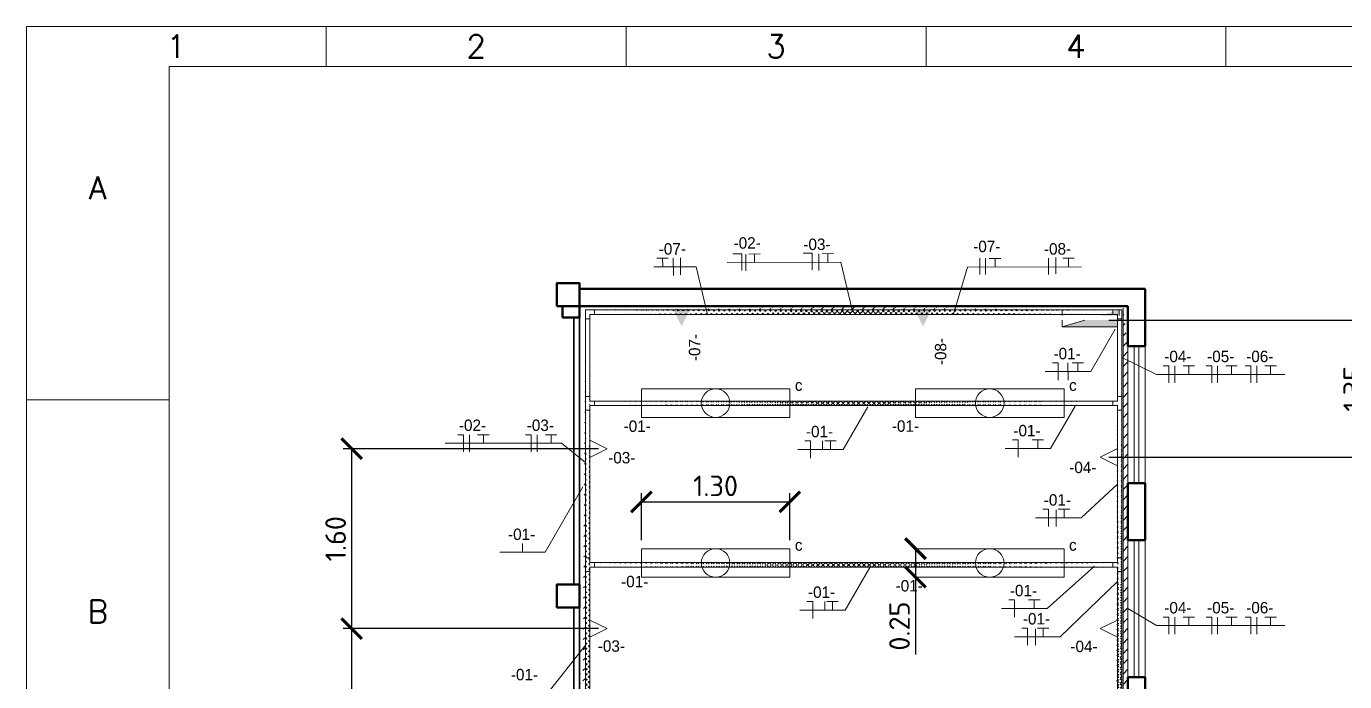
# Model space of a CAD drawing. Header units: metres. Extents: x 27.1 to 72, y 1.1 to 15.9.
# Drawn here: x 51.02 to 62.56, y 10.18 to 15.92 of the extents above; entities that cross this region are included whole.
import ezdxf
from ezdxf.enums import TextEntityAlignment as Align

# ---------------------------------------------------------------- set-up
doc = ezdxf.new("R2010")
doc.units = ezdxf.units.M
doc.header["$LTSCALE"] = 0.5
doc.header["$PDMODE"] = 34
for name, color, linetype, lineweight in [('018_Cotas', 1, 'Continuous', 18), ('018_Eletrocalha', 94, 'Continuous', 18), ('018_Portas_e_Janelas', 244, 'Continuous', 18), ('018_Simbologia', 3, 'Continuous', 18), ('035_Divisória', 5, 'Continuous', 35), ('050_Alvenaria', 7, 'Continuous', 50), ('Cota', 3, 'Continuous', 13), ('Legenda', 1, 'Continuous', 18), ('Texto', 40, 'Continuous', 18)]:
    doc.layers.add(name, color=color, linetype=linetype, lineweight=lineweight)
doc.styles.add('DT', font='isocpeur.ttf')
doc.styles.add('ROMANS', font='romans', dxfattribs={"height": 2.5})
doc.dimstyles.new('DTA', dxfattribs={"dimscale": 0, "dimtxt": 0.18, "dimasz": 0.18, "dimexe": 0.075, "dimexo": 0.075, "dimgap": 0.05, "dimtad": 1, "dimzin": 1, "dimdsep": 46, "dimtxsty": 'DT', "dimblk": 'ARCHTICK', "dimcen": 0, "dimadec": 0, "dimazin": 0, "dimtm": 1e-09, "dimtfac": 0.7, "dimtmove": 0, "dimatfit": 3, "dimldrblk": 'ARCHTICK', "dimfxl": 1, "dimtolj": 1, "dimarcsym": 0})

# ---------------------------------------------------------------- blocks, each defined once
blk = doc.blocks.new('_ArchTick')
at = {"color": 0, "linetype": 'ByBlock', "const_width": 0.15}
blk.add_lwpolyline([(-0.5, -0.5), (0.5, 0.5)], dxfattribs=at)
blk = doc.blocks.new('*D18')
at = {"layer": '018_Cotas', "color": 0, "lineweight": -2, "transparency": 16777216}
for p, q in [((56.031, 12.218), (53.795, 12.218)), ((53.87, 12.218), (53.87, 10.643)), ((56.031, 10.643), (53.795, 10.643))]:
    blk.add_line(p, q, dxfattribs=at)
at = {"layer": 'Defpoints', "color": 0, "transparency": 16777216}
for p in [(56.106, 12.218), (53.87, 10.643), (56.106, 10.643)]:
    blk.add_point(p, dxfattribs=at)
at = {"layer": '018_Cotas', "color": 0, "lineweight": -2, "transparency": 16777216, "xscale": 0.18, "yscale": 0.18, "zscale": 0.18}
for p, rotation in [((53.87, 12.218), 90), ((53.87, 10.643), 270)]:
    blk.add_blockref('_ArchTick', p, dxfattribs=dict(at, rotation=rotation))
at = {"layer": '018_Cotas', "color": 0, "transparency": 16777216, "insert": (53.73, 11.43), "char_height": 0.18, "attachment_point": 5, "rotation": 90, "style": 'DT'}
blk.add_mtext('\\A1;1.60', dxfattribs=at)
blk = doc.blocks.new('*D19')
at = {"layer": '018_Cotas', "color": 0, "lineweight": -2, "transparency": 16777216}
for p, q in [((56.031, 10.643), (53.795, 10.643)), ((53.87, 10.643), (53.87, 8.918)), ((56.031, 8.918), (53.795, 8.918))]:
    blk.add_line(p, q, dxfattribs=at)
at = {"layer": 'Defpoints', "color": 0, "transparency": 16777216}
for p in [(56.106, 10.643), (53.87, 8.918), (56.106, 8.918)]:
    blk.add_point(p, dxfattribs=at)
at = {"layer": '018_Cotas', "color": 0, "lineweight": -2, "transparency": 16777216, "xscale": 0.18, "yscale": 0.18, "zscale": 0.18}
for p, rotation in [((53.87, 10.643), 90), ((53.87, 8.918), 270)]:
    blk.add_blockref('_ArchTick', p, dxfattribs=dict(at, rotation=rotation))
at = {"layer": '018_Cotas', "color": 0, "transparency": 16777216, "insert": (53.73, 9.78), "char_height": 0.18, "attachment_point": 5, "rotation": 90, "style": 'DT'}
blk.add_mtext('\\A1;1.60', dxfattribs=at)
blk = doc.blocks.new('*D27')
at = {"layer": '018_Cotas', "color": 0, "lineweight": -2, "transparency": 16777216}
for p, q in [((60.498, 13.344), (62.857, 13.344)), ((62.782, 12.144), (62.782, 13.344)), ((60.498, 12.144), (62.857, 12.144))]:
    blk.add_line(p, q, dxfattribs=at)
at = {"layer": 'Defpoints', "color": 0, "transparency": 16777216}
for p in [(60.423, 13.344), (62.782, 13.344), (60.423, 12.144)]:
    blk.add_point(p, dxfattribs=at)
at = {"layer": '018_Cotas', "color": 0, "lineweight": -2, "transparency": 16777216, "xscale": 0.18, "yscale": 0.18, "zscale": 0.18}
for p, rotation in [((62.782, 13.344), 90), ((62.782, 12.144), 270)]:
    blk.add_blockref('_ArchTick', p, dxfattribs=dict(at, rotation=rotation))
at = {"layer": '018_Cotas', "color": 0, "transparency": 16777216, "insert": (62.642, 12.744), "char_height": 0.18, "attachment_point": 5, "rotation": 90, "style": 'DT'}
blk.add_mtext('\\A1;1.35', dxfattribs=at)
blk = doc.blocks.new('*D28')
at = {"layer": '018_Cotas', "color": 0, "lineweight": -2, "transparency": 16777216}
for p, q in [((56.406, 11.418), (56.406, 11.828)), ((57.706, 11.418), (57.706, 11.828)), ((56.406, 11.753), (57.706, 11.753))]:
    blk.add_line(p, q, dxfattribs=at)
at = {"layer": 'Defpoints', "color": 0, "transparency": 16777216}
for p in [(57.706, 11.753), (56.406, 11.343), (57.706, 11.343)]:
    blk.add_point(p, dxfattribs=at)
at = {"layer": '018_Cotas', "color": 0, "lineweight": -2, "transparency": 16777216, "xscale": 0.18, "yscale": 0.18, "zscale": 0.18, "rotation": 180}
blk.add_blockref('_ArchTick', (56.406, 11.753), dxfattribs=at)
at = {"layer": '018_Cotas', "color": 0, "lineweight": -2, "transparency": 16777216, "xscale": 0.18, "yscale": 0.18, "zscale": 0.18}
blk.add_blockref('_ArchTick', (57.706, 11.753), dxfattribs=at)
at = {"layer": '018_Cotas', "color": 0, "transparency": 16777216, "insert": (57.056, 11.893), "char_height": 0.18, "attachment_point": 5, "style": 'DT'}
blk.add_mtext('\\A1;1.30', dxfattribs=at)
blk = doc.blocks.new('*D29')
at = {"layer": '018_Cotas', "color": 0, "lineweight": -2, "transparency": 16777216}
for p, q in [((58.806, 11.343), (58.806, 11.093)), ((58.806, 11.093), (58.806, 10.417))]:
    blk.add_line(p, q, dxfattribs=at)
at = {"layer": 'Defpoints', "color": 0, "transparency": 16777216}
for p in [(58.806, 11.343), (58.806, 11.093), (58.806, 11.093)]:
    blk.add_point(p, dxfattribs=at)
at = {"layer": '018_Cotas', "color": 0, "lineweight": -2, "transparency": 16777216, "xscale": 0.18, "yscale": 0.18, "zscale": 0.18}
for p, rotation in [((58.806, 11.343), 90), ((58.806, 11.093), 270)]:
    blk.add_blockref('_ArchTick', p, dxfattribs=dict(at, rotation=rotation))
at = {"layer": '018_Cotas', "color": 0, "transparency": 16777216, "insert": (58.666, 10.665), "char_height": 0.18, "attachment_point": 5, "rotation": 90, "style": 'DT'}
blk.add_mtext('\\A1;0.25', dxfattribs=at)

msp = doc.modelspace()

# ---------------------------------------------------------------- hatches: boundary and pattern name
at = {"layer": '018_Cotas'}
h = msp.add_hatch(dxfattribs=at)
h.set_pattern_fill('ANSI31', color=3, scale=0.02)
edge = h.paths.add_edge_path()
edge.add_line((55.916, 13.435), (60.589, 13.435))
edge.add_line((55.866, 13.468), (60.666, 13.468))
h = msp.add_hatch(dxfattribs=at)
h.set_pattern_fill('ANSI37', color=3, scale=0.01)
h.set_pattern_definition([(45, (0.063, -0.00097), (-0.02245064, 0.02245064), []), (135, (0.063, -0.00097), (-0.02245064, -0.02245064), [])])
edge = h.paths.add_edge_path()
edge.add_line((56.019, 13.394), (60.533, 13.394))
edge.add_line((55.979, 13.434), (60.533, 13.434))
h = msp.add_hatch(dxfattribs=at)
h.set_pattern_fill('ANSI31', color=3, scale=0.02)
edge = h.paths.add_edge_path()
edge.add_line((60.623, 13.45), (60.623, 4.808))
edge.add_line((60.663, 10.168), (60.663, 4.768))
edge.add_line((60.666, 11.418), (60.666, 10.218))
edge.add_line((60.666, 13.118), (60.666, 11.918))
edge.add_line((60.666, 13.468), (60.666, 13.118))
h = msp.add_hatch(dxfattribs=at)
h.set_pattern_fill('ANSI31', color=3, scale=0.02)
edge = h.paths.add_edge_path()
edge.add_line((55.866, 13.368), (55.866, 11.028))
edge.add_line((55.916, 4.818), (55.916, 13.355))
edge.add_line((55.866, 5.918), (55.866, 10.168))
h = msp.add_hatch(dxfattribs=at)
h.set_pattern_fill('ANSI37', color=3, scale=0.01)
h.set_pattern_definition([(45, (0, 0.027033), (-0.02245064, 0.02245064), []), (135, (0, 0.027033), (-0.02245064, -0.02245064), [])])
edge = h.paths.add_edge_path()
edge.add_line((55.916, 4.898), (55.916, 13.382))
edge.add_line((55.956, 4.898), (55.956, 5.534))
edge.add_line((55.956, 5.706), (55.956, 6.958))
edge.add_line((55.956, 7.105), (55.96, 8.329))
edge.add_line((55.956, 8.505), (55.956, 9.745))
edge.add_line((55.956, 9.904), (55.956, 11.142))
edge.add_line((55.956, 11.262), (55.956, 12.538))
edge.add_line((55.956, 12.703), (55.956, 13.382))
h = msp.add_hatch(dxfattribs=at)
h.set_pattern_fill('ANSI37', color=3, scale=0.01)
h.set_pattern_definition([(45, (0, -0.008826), (-0.02245064, 0.02245064), []), (135, (0, -0.008826), (-0.02245064, -0.02245064), [])])
edge = h.paths.add_edge_path()
edge.add_line((60.613, 13.355), (60.613, 4.898))
edge.add_line((60.573, 12.709), (60.573, 13.346))
edge.add_line((60.573, 11.283), (60.573, 12.547))
edge.add_line((60.568, 9.877), (60.573, 11.109))
edge.add_line((60.573, 8.513), (60.573, 9.719))
edge.add_line((60.573, 8.323), (60.573, 7.103))
edge.add_line((60.573, 6.929), (60.573, 5.718))
edge.add_line((60.573, 5.549), (60.573, 4.898))
h = msp.add_hatch(dxfattribs=at)
h.set_pattern_fill('ANSI37', color=3, scale=0.01)
h.set_pattern_definition([(45, (0.02561, -0.000595), (-0.02245064, 0.02245064), []), (135, (0.02561, -0.000595), (-0.02245064, -0.02245064), [])])
edge = h.paths.add_edge_path()
edge.add_line((60.533, 12.596), (55.981, 12.596))
edge.add_line((60.533, 12.636), (55.981, 12.636))
h = msp.add_hatch(dxfattribs=at)
h.set_pattern_fill('ANSI37', color=3, scale=0.01)
h.set_pattern_definition([(45, (-0.038425, -0.002954), (-0.02245064, 0.02245064), []), (135, (-0.038425, -0.002954), (-0.02245064, -0.02245064), [])])
edge = h.paths.add_edge_path()
edge.add_line((60.535, 11.179), (55.996, 11.182))
edge.add_line((60.535, 11.219), (55.996, 11.219))
at = {"layer": '018_Simbologia'}
h = msp.add_hatch(color=256, dxfattribs=at)
h.dxf.hatch_style = 1
h.paths.add_polyline_path([(56.834, 13.442), (56.684, 13.442), (56.759, 13.292)])
h = msp.add_hatch(color=256, dxfattribs=at)
h.dxf.hatch_style = 1
h.paths.add_polyline_path([(58.947, 13.439), (58.797, 13.439), (58.872, 13.289)])
h = msp.add_hatch(color=256, dxfattribs=at)
h.dxf.hatch_style = 1
h.paths.add_polyline_path([(60.573, 13.285), (60.573, 13.345), (60.289, 13.345), (60.089, 13.285)])
h.paths.add_polyline_path([(60.422, 13.385), (60.589, 13.385), (60.589, 13.435)])

# ---------------------------------------------------------------- linework, layer by layer
at = {"layer": '018_Eletrocalha'}
for p, q in [((55.916, 13.435), (60.589, 13.435)), ((60.613, 13.435), (60.613, 4.898)), ((60.623, 13.45), (60.623, 4.808)), ((55.916, 4.818), (55.916, 13.355)), ((60.573, 12.636), (55.956, 12.636)), ((60.573, 12.596), (55.956, 12.596)), ((60.573, 11.222), (55.956, 11.222)), ((60.573, 11.182), (55.956, 11.182))]:
    msp.add_line(p, q, dxfattribs=at)
for points in [[(55.916, 13.435), (55.996, 13.435), (55.996, 13.395), (55.956, 13.395), (55.956, 13.355), (55.916, 13.355)], [(60.613, 13.435), (60.533, 13.435), (60.533, 13.395), (60.573, 13.395), (60.573, 13.355), (60.613, 13.355)], [(55.916, 12.556), (55.916, 12.676), (55.956, 12.676), (55.956, 12.636), (55.996, 12.636), (55.996, 12.596), (55.956, 12.596), (55.956, 12.556)], [(60.613, 12.556), (60.613, 12.676), (60.573, 12.676), (60.573, 12.636), (60.533, 12.636), (60.533, 12.596), (60.573, 12.596), (60.573, 12.556)], [(55.916, 11.142), (55.916, 11.262), (55.956, 11.262), (55.956, 11.222), (55.996, 11.222), (55.996, 11.182), (55.956, 11.182), (55.956, 11.142)], [(60.613, 11.142), (60.613, 11.262), (60.573, 11.262), (60.573, 11.222), (60.533, 11.222), (60.533, 11.182), (60.573, 11.182), (60.573, 11.142)]]:
    msp.add_lwpolyline(points, close=True, dxfattribs=at)
msp.add_lwpolyline([(55.956, 13.395), (55.956, 13.395), (60.573, 13.395)], dxfattribs=at)
at = {"layer": '018_Portas_e_Janelas'}
for p, q in [((60.666, 13.118), (60.666, 11.918)), ((60.721, 13.118), (60.721, 11.918)), ((60.761, 13.118), (60.761, 11.918)), ((60.816, 11.918), (60.816, 13.118)), ((60.666, 11.418), (60.666, 10.218)), ((60.721, 11.418), (60.721, 10.218)), ((60.761, 11.418), (60.761, 10.218)), ((60.816, 10.218), (60.816, 11.418))]:
    msp.add_line(p, q, dxfattribs=at)
at = {"layer": '018_Simbologia'}
for p, q in [((56.642, 13.889), (56.542, 13.888)), ((56.593, 13.814), (56.592, 13.889)), ((56.687, 13.737), (56.686, 13.887)), ((56.75, 13.741), (56.749, 13.891)), ((57.156, 13.85), (58.152, 13.853)), ((57.285, 13.925), (57.206, 13.925)), ((57.285, 13.925), (57.285, 13.78)), ((57.322, 13.923), (57.322, 13.778)), ((57.447, 13.925), (57.347, 13.924)), ((57.397, 13.85), (57.397, 13.925)), ((57.901, 13.93), (57.822, 13.93)), ((57.901, 13.93), (57.901, 13.785)), ((57.96, 13.925), (57.96, 13.78)), ((58.089, 13.928), (57.989, 13.927)), ((58.04, 13.852), (58.039, 13.927)), ((58.152, 13.853), (58.252, 13.435)), ((59.368, 13.889), (59.368, 13.744)), ((59.418, 13.889), (59.418, 13.744)), ((59.552, 13.885), (59.452, 13.884)), ((59.503, 13.81), (59.502, 13.885)), ((59.971, 13.889), (59.971, 13.744)), ((60.034, 13.894), (60.034, 13.749)), ((60.195, 13.888), (60.095, 13.887)), ((60.145, 13.812), (60.145, 13.887)), ((56.886, 13.813), (56.516, 13.813)), ((56.886, 13.813), (56.986, 13.395)), ((59.139, 13.398), (59.262, 13.81)), ((59.262, 13.81), (60.258, 13.813)), ((55.956, 12.676), (55.956, 13.355)), ((60.089, 13.285), (60.289, 13.345)), ((60.573, 12.676), (60.573, 13.355)), ((60.34, 12.895), (60.555, 13.267)), ((60.054, 12.97), (60.004, 12.97)), ((60.054, 12.82), (60.054, 12.97)), ((60.141, 12.82), (60.14, 12.97)), ((60.277, 12.97), (60.177, 12.97)), ((60.227, 12.895), (60.227, 12.97)), ((60.915, 12.87), (60.613, 13.019)), ((61.025, 12.945), (60.975, 12.945)), ((61.025, 12.795), (61.025, 12.945)), ((61.076, 12.795), (61.076, 12.945)), ((61.248, 12.945), (61.148, 12.945)), ((61.198, 12.87), (61.198, 12.945)), ((61.4, 12.945), (61.35, 12.945)), ((61.4, 12.795), (61.4, 12.945)), ((61.451, 12.795), (61.451, 12.945)), ((61.623, 12.945), (61.523, 12.945)), ((61.573, 12.87), (61.573, 12.945)), ((61.742, 12.945), (61.692, 12.945)), ((61.742, 12.795), (61.742, 12.945)), ((61.793, 12.795), (61.793, 12.945)), ((61.965, 12.945), (61.865, 12.945)), ((61.915, 12.87), (61.915, 12.945)), ((59.941, 12.895), (60.34, 12.895)), ((60.915, 12.87), (62.039, 12.87)), ((58.173, 12.212), (58.388, 12.584)), ((59.989, 12.22), (60.204, 12.592)), ((55.956, 11.262), (55.956, 12.556)), ((60.573, 11.262), (60.573, 12.556)), ((54.69, 12.266), (55.707, 12.266)), ((54.85, 12.341), (54.8, 12.341)), ((54.85, 12.191), (54.85, 12.341)), ((54.901, 12.191), (54.901, 12.341)), ((55.073, 12.341), (54.973, 12.341)), ((55.023, 12.266), (55.023, 12.341)), ((55.443, 12.341), (55.393, 12.341)), ((55.443, 12.191), (55.443, 12.341)), ((55.495, 12.191), (55.495, 12.341)), ((55.666, 12.341), (55.566, 12.341)), ((55.616, 12.266), (55.616, 12.341)), ((55.707, 12.266), (55.916, 12.098)), ((56.106, 12.218), (55.956, 12.293)), ((57.888, 12.287), (57.838, 12.287)), ((57.888, 12.137), (57.888, 12.287)), ((57.993, 12.212), (57.993, 12.287)), ((58.111, 12.287), (58.011, 12.287)), ((58.061, 12.212), (58.061, 12.287)), ((59.704, 12.295), (59.654, 12.295)), ((59.704, 12.145), (59.704, 12.295)), ((59.927, 12.295), (59.827, 12.295)), ((59.877, 12.22), (59.877, 12.295)), ((56.106, 12.218), (55.956, 12.143)), ((57.775, 12.212), (58.173, 12.212)), ((59.591, 12.22), (59.989, 12.22)), ((60.423, 12.144), (60.573, 12.219)), ((60.423, 12.144), (60.573, 12.069)), ((55.916, 11.915), (55.916, 12.065)), ((60.255, 11.613), (60.573, 11.909)), ((55.565, 11.312), (55.895, 11.884)), ((59.97, 11.688), (59.92, 11.688)), ((59.97, 11.538), (59.97, 11.688)), ((60.038, 11.538), (60.038, 11.682)), ((60.156, 11.688), (60.056, 11.688)), ((60.106, 11.613), (60.106, 11.688)), ((59.857, 11.613), (60.255, 11.613)), ((55.166, 11.312), (55.565, 11.312)), ((55.366, 11.312), (55.366, 11.387)), ((55.956, 9.877), (55.956, 11.142)), ((58.191, 10.805), (58.406, 11.177)), ((59.958, 10.819), (60.372, 11.191)), ((60.573, 9.877), (60.573, 11.142)), ((60.072, 10.572), (60.573, 11.054)), ((57.906, 10.88), (57.856, 10.88)), ((57.906, 10.73), (57.906, 10.88)), ((58.011, 10.805), (58.011, 10.88)), ((58.129, 10.88), (58.029, 10.88)), ((58.079, 10.805), (58.079, 10.88)), ((59.673, 10.894), (59.623, 10.894)), ((59.673, 10.744), (59.673, 10.894)), ((59.896, 10.894), (59.796, 10.894)), ((59.846, 10.819), (59.846, 10.894)), ((57.793, 10.805), (58.191, 10.805)), ((59.56, 10.819), (59.958, 10.819)), ((60.915, 10.669), (60.666, 10.818)), ((61.025, 10.744), (60.975, 10.744)), ((61.025, 10.594), (61.025, 10.744)), ((61.076, 10.594), (61.076, 10.744)), ((61.248, 10.744), (61.148, 10.744)), ((61.198, 10.669), (61.198, 10.744)), ((61.4, 10.744), (61.35, 10.744)), ((61.4, 10.594), (61.4, 10.744)), ((61.451, 10.594), (61.451, 10.744)), ((61.623, 10.744), (61.523, 10.744)), ((61.573, 10.669), (61.573, 10.744)), ((61.742, 10.744), (61.692, 10.744)), ((61.742, 10.594), (61.742, 10.744)), ((61.793, 10.594), (61.793, 10.744)), ((61.965, 10.744), (61.865, 10.744)), ((61.915, 10.669), (61.915, 10.744)), ((56.106, 10.643), (55.956, 10.718)), ((56.106, 10.643), (55.956, 10.568)), ((59.787, 10.647), (59.737, 10.647)), ((59.787, 10.497), (59.787, 10.647)), ((59.855, 10.497), (59.855, 10.641)), ((59.973, 10.647), (59.873, 10.647)), ((59.923, 10.572), (59.923, 10.647)), ((60.423, 10.643), (60.573, 10.718)), ((60.423, 10.643), (60.573, 10.568)), ((60.915, 10.669), (62.039, 10.669)), ((59.674, 10.572), (60.072, 10.572)), ((55.59, 10.083), (55.92, 10.5))]:
    msp.add_line(p, q, dxfattribs=at)
for points in [[(60.589, 13.385), (60.589, 13.435), (60.089, 13.435), (60.089, 13.385)], [(60.089, 13.345), (60.089, 13.285), (60.573, 13.285)]]:
    msp.add_lwpolyline(points, dxfattribs=at)
for points in [[(56.406, 12.493), (57.706, 12.493), (57.706, 12.743), (56.406, 12.743)], [(58.806, 12.493), (60.106, 12.493), (60.106, 12.743), (58.806, 12.743)], [(56.406, 11.093), (57.706, 11.093), (57.706, 11.343), (56.406, 11.343)], [(58.806, 11.093), (60.106, 11.093), (60.106, 11.343), (58.806, 11.343)]]:
    msp.add_lwpolyline(points, close=True, dxfattribs=at)
for centre in [(57.056, 12.618), (59.456, 12.618), (57.056, 11.218), (59.456, 11.218)]:
    msp.add_circle(centre, 0.125, dxfattribs=at)
at = {"layer": '035_Divisória'}
for p, q in [((55.816, 13.368), (55.816, 11.028)), ((55.866, 13.368), (55.866, 11.028)), ((55.816, 8.388), (55.816, 10.828)), ((55.866, 8.388), (55.866, 10.828))]:
    msp.add_line(p, q, dxfattribs=at)
at = {"layer": '050_Alvenaria'}
for p, q in [((55.866, 13.618), (60.816, 13.618)), ((60.816, 13.618), (60.816, 13.118)), ((55.716, 13.368), (55.716, 13.468)), ((55.866, 13.468), (60.666, 13.468)), ((55.866, 13.468), (55.866, 13.368)), ((60.666, 13.468), (60.666, 13.118)), ((55.866, 13.368), (55.716, 13.368)), ((60.816, 13.118), (60.666, 13.118)), ((60.816, 13.118), (60.666, 13.118)), ((60.666, 11.918), (60.666, 11.418)), ((60.816, 11.918), (60.666, 11.918)), ((60.816, 11.918), (60.666, 11.918)), ((60.816, 11.918), (60.816, 11.418)), ((60.816, 11.418), (60.666, 11.418)), ((60.816, 11.418), (60.666, 11.418)), ((60.666, 10.218), (60.666, 9.718)), ((60.816, 10.218), (60.666, 10.218)), ((60.816, 10.218), (60.666, 10.218)), ((60.816, 10.218), (60.816, 9.718))]:
    msp.add_line(p, q, dxfattribs=at)
for points in [[(55.666, 13.468), (55.866, 13.468), (55.866, 13.668), (55.666, 13.668)], [(55.666, 10.828), (55.866, 10.828), (55.866, 11.028), (55.666, 11.028)]]:
    msp.add_lwpolyline(points, close=True, dxfattribs=at)
at = {"layer": 'Cota', "color": 7}
msp.add_lwpolyline([(51.023, 1.068), (72.023, 1.068), (72.023, 15.918), (51.023, 15.918)], close=True, dxfattribs=at)
at = {"layer": 'Legenda', "color": 7}
for p, q in [((53.648, 15.568), (53.648, 15.918)), ((58.898, 15.568), (58.898, 15.918)), ((61.523, 15.568), (61.523, 15.918)), ((71.673, 15.568), (52.273, 15.568)), ((52.273, 15.568), (52.273, 1.418)), ((52.273, 12.648), (51.023, 12.648))]:
    msp.add_line(p, q, dxfattribs=at)
at = {"layer": 'Texto', "color": 7}
msp.add_line((56.273, 15.918), (56.273, 15.568), dxfattribs=at)

# ---------------------------------------------------------------- texts
at = {"layer": '018_Simbologia', "char_height": 0.1, "attachment_point": 1}
for s, insert, rotation in [('-07-', (56.558, 14.018), 0.4902), ('-02-', (57.213, 14.07), 0.4902), ('-03-', (57.824, 14.058), 0.4902), ('-07-', (59.311, 14.04), 0.4902), ('-08-', (59.93, 14.018), 0.4902), ('-07-', (56.822, 12.986), 90), ('-08-', (58.976, 12.951), 90)]:
    msp.add_mtext_dynamic_manual_height_columns(s, width=0.31923, gutter_width=1, heights=[0], dxfattribs=dict(at, insert=insert, rotation=rotation))
for s, insert in [('-01-', (60.014, 13.102)), ('-04-', (60.984, 13.077)), ('-05-', (61.359, 13.077)), ('-06-', (61.701, 13.077)), ('c', (57.75, 12.825)), ('c', (60.15, 12.825)), ('-02-', (54.809, 12.474)), ('-03-', (55.403, 12.474)), ('-01-', (56.251, 12.466)), ('-01-', (58.599, 12.467)), ('-01-', (57.847, 12.419)), ('-01-', (59.663, 12.427)), ('-03-', (56.116, 12.19)), ('-04-', (60.152, 12.105)), ('-01-', (59.929, 11.82)), ('-01-', (55.239, 11.519)), ('c', (57.75, 11.425)), ('c', (60.15, 11.425)), ('-01-', (56.229, 11.105)), ('-01-', (57.865, 11.012)), ('-01-', (58.632, 11.068)), ('-01-', (59.632, 11.026)), ('-04-', (60.984, 10.876)), ('-05-', (61.359, 10.876)), ('-06-', (61.701, 10.876)), ('-01-', (59.746, 10.779)), ('-03-', (56.025, 10.54)), ('-04-', (60.162, 10.537)), ('-01-', (55.264, 10.29))]:
    msp.add_mtext_dynamic_manual_height_columns(s, width=0.31923, gutter_width=1, heights=[0], dxfattribs=dict(at, insert=insert))
at = {"layer": 'Legenda', "color": 7, "style": 'ROMANS'}
for s, p in [('1', (52.335, 15.743)), ('3', (57.585, 15.743)), ('4', (60.21, 15.743)), ('A', (51.648, 14.504)), ('B', (51.648, 10.792))]:
    msp.add_text(s, height=0.2, dxfattribs=at).set_placement(p, align=Align.MIDDLE_CENTER)
at = {"layer": 'Texto', "color": 7, "style": 'ROMANS'}
msp.add_text('2', height=0.2, dxfattribs=at).set_placement((54.96, 15.743), align=Align.MIDDLE_CENTER)

# ---------------------------------------------------------------- dimensions: what is measured, and where the dimension line sits
at = {"layer": '018_Cotas'}
for base, p1, p2, text, picture, middle in [((62.782, 13.344), (60.423, 12.144), (60.423, 13.344), '1.35', '*D27', (62.642, 12.744)), ((53.87, 10.643), (56.106, 12.218), (56.106, 10.643), '1.60', '*D18', (53.73, 11.43)), ((53.87, 8.918), (56.106, 10.643), (56.106, 8.918), '1.60', '*D19', (53.73, 9.78))]:
    dim = msp.add_linear_dim(base=base, p1=p1, p2=p2, angle=90, text=text, dimstyle='DTA', override={"dimscale": 1}, dxfattribs=at)
    dim.commit()
    dim.dimension.update_dxf_attribs({"geometry": picture, "text_midpoint": middle})
dim = msp.add_linear_dim(base=(57.706, 11.753), p1=(56.406, 11.343), p2=(57.706, 11.343), dimstyle='DTA', override={"dimscale": 1}, dxfattribs=at)
dim.commit()
dim.dimension.update_dxf_attribs({"geometry": '*D28', "text_midpoint": (57.056, 11.893)})
dim = msp.add_linear_dim(base=(58.806, 11.093), p1=(58.806, 11.343), p2=(58.806, 11.093), angle=90, dimstyle='DTA', override={"dimscale": 1}, dxfattribs=at)
dim.commit()
dim.dimension.update_dxf_attribs({"geometry": '*D29', "text_midpoint": (58.666, 10.665)})

doc.saveas('drawing.dxf')
